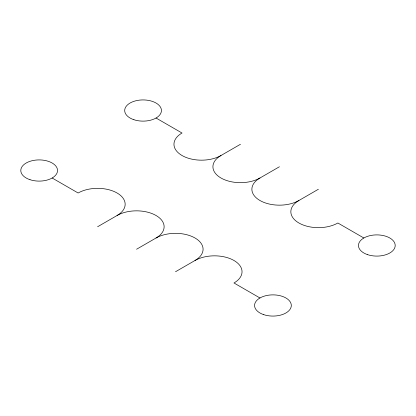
<?xml version="1.0" encoding="UTF-8"?>
<svg xmlns="http://www.w3.org/2000/svg" width="416" height="416" viewBox="0 0 416 416"><rect width="100%" height="100%" fill="white"/><g stroke="black" fill="none" stroke-linecap="round" stroke-linejoin="round"><path stroke-width="0.62" d="M97.609 226.746L117.088 215.498A27.55 15.907 0 0 1 156.052 215.498A27.55 15.907 0 0 1 156.052 237.994L136.573 249.241M156.052 118.024L182.026 133.021A27.55 15.907 0 0 0 182.026 155.511A27.55 15.907 0 0 0 220.99 155.511L240.469 144.269M220.99 155.511A27.55 15.907 0 0 0 220.99 178.006A27.55 15.907 0 0 0 259.948 178.006L279.427 166.759M175.531 271.731L195.01 260.489A27.55 15.907 0 0 0 195.01 237.994A27.55 15.907 0 0 0 156.052 237.994M259.948 178.006A27.55 15.907 0 0 0 259.948 200.502A27.55 15.907 0 0 0 298.912 200.502L318.391 189.254M363.844 237.994L337.87 222.997A27.55 15.907 0 0 1 298.912 222.997A27.55 15.907 0 0 1 298.912 200.502M52.156 178.006L78.13 193.003A27.55 15.907 0 0 1 117.088 193.003A27.55 15.907 0 0 1 117.088 215.498M259.948 297.976L233.974 282.979A27.55 15.907 0 0 0 233.974 260.489A27.55 15.907 0 0 0 195.016 260.489M263.754 314.657A18.366 10.603 0 0 0 291.304 305.474A18.366 10.603 0 0 0 263.754 296.291A18.366 10.603 0 0 0 263.754 314.657M29.983 179.691A18.366 10.603 0 0 0 57.533 170.508A18.366 10.603 0 0 0 29.983 161.325A18.366 10.603 0 0 0 29.983 179.691M367.65 254.675A18.366 10.603 0 0 0 395.2 245.492A18.366 10.603 0 0 0 367.65 236.309A18.366 10.603 0 0 0 367.65 254.675M133.879 119.709A18.366 10.603 0 0 0 161.429 110.526A18.366 10.603 0 0 0 133.879 101.343A18.366 10.603 0 0 0 133.879 119.709"/></g></svg>
